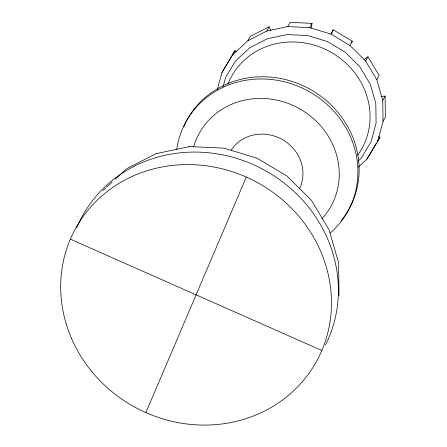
<?xml version="1.0" encoding="UTF-8"?>
<svg xmlns="http://www.w3.org/2000/svg" width="447" height="447" viewBox="0 0 447 447"><rect width="100%" height="100%" fill="white"/><g stroke="black" fill="none" stroke-linecap="round" stroke-linejoin="round"><path stroke-width="0.67" d="M311.425 28.161L312.017 23.378L290.142 22.35L287.795 26.596L266.736 31.044L247.923 40.666L232.652 54.808L221.952 72.503L217.276 89.869M223.047 86.824L225.567 77.46L235.563 60.926L249.839 47.712L267.412 38.721L287.097 34.564L307.542 35.525L327.355 41.537L345.19 52.193L359.829 66.759L370.278 84.254L375.821 103.48L376.083 123.126L371.044 141.855L361.047 158.389L357.991 161.222M358.282 167.128L366.937 159.11L377.637 141.42L383.034 121.377L385.375 117.131L385.096 96.105L381.721 96.373M145.867 412.598L246.303 177.068M331.618 33.581L333.227 29.815L352.314 41.213L349.967 45.46L365.64 61.055L376.821 79.778L382.755 100.351L383.034 121.377M221.952 72.503L234.993 50.561L236.631 51.835M232.652 54.808L234.993 50.561M247.923 40.666L250.27 36.419L269.077 26.798L270.692 30.502M266.736 31.044L269.077 26.798M287.795 26.596L309.676 27.625L312.017 23.378M309.676 27.625L330.881 34.056L333.227 29.815M365.64 61.055L367.982 56.808L379.162 75.532L376.821 79.778M382.755 100.351L385.096 96.105M366.937 159.11L376.413 143.068M377.637 141.42L379.984 137.173L378.715 136.614M377.128 141.889L379.984 137.173M351.018 42.806L352.314 41.213M102.955 190.618L105.514 188.248M106.542 187.299L112.175 182.085M115.248 179.241L126.557 168.776L156.137 153.645L189.724 146.555L223.969 148.164L257.159 158.232L287.035 176.079L311.559 200.485L329.059 229.786L338.575 262.629L339.01 295.69M364.014 59.574L367.982 56.808M189.254 146.65L189.724 146.555M156.137 153.645L156.763 153.517M70.335 239.167L321.829 350.493M330.881 34.056L349.967 45.46M193.624 146.929A75.297 70.006 28.9 0 1 299.479 108.688A75.297 70.006 28.9 0 1 321.846 218.874M231.25 150.002A39.314 36.553 28.9 0 1 282.543 139.665A39.314 36.553 28.9 0 1 299.334 189.081M176.727 149.505A92.484 85.986 28.9 0 1 307.91 90.92A92.484 85.986 28.9 0 1 330.288 232.982M183.616 126.903A92.484 85.986 28.9 0 1 312.626 90.724A92.484 85.986 28.9 0 1 341.033 220.941M227.903 84.243A74.493 69.263 28.9 0 1 330.015 51.696A74.493 69.263 28.9 0 1 357.606 155.31M76.716 227.914A137.598 127.937 28.9 0 1 256.276 165.966A137.598 127.937 28.9 0 1 325.511 344.922M71.66 338.742A137.598 127.937 28.9 0 0 304.547 379.078A137.598 127.937 28.9 0 0 212.046 166.675A137.598 127.937 28.9 0 0 71.66 338.742"/></g></svg>
